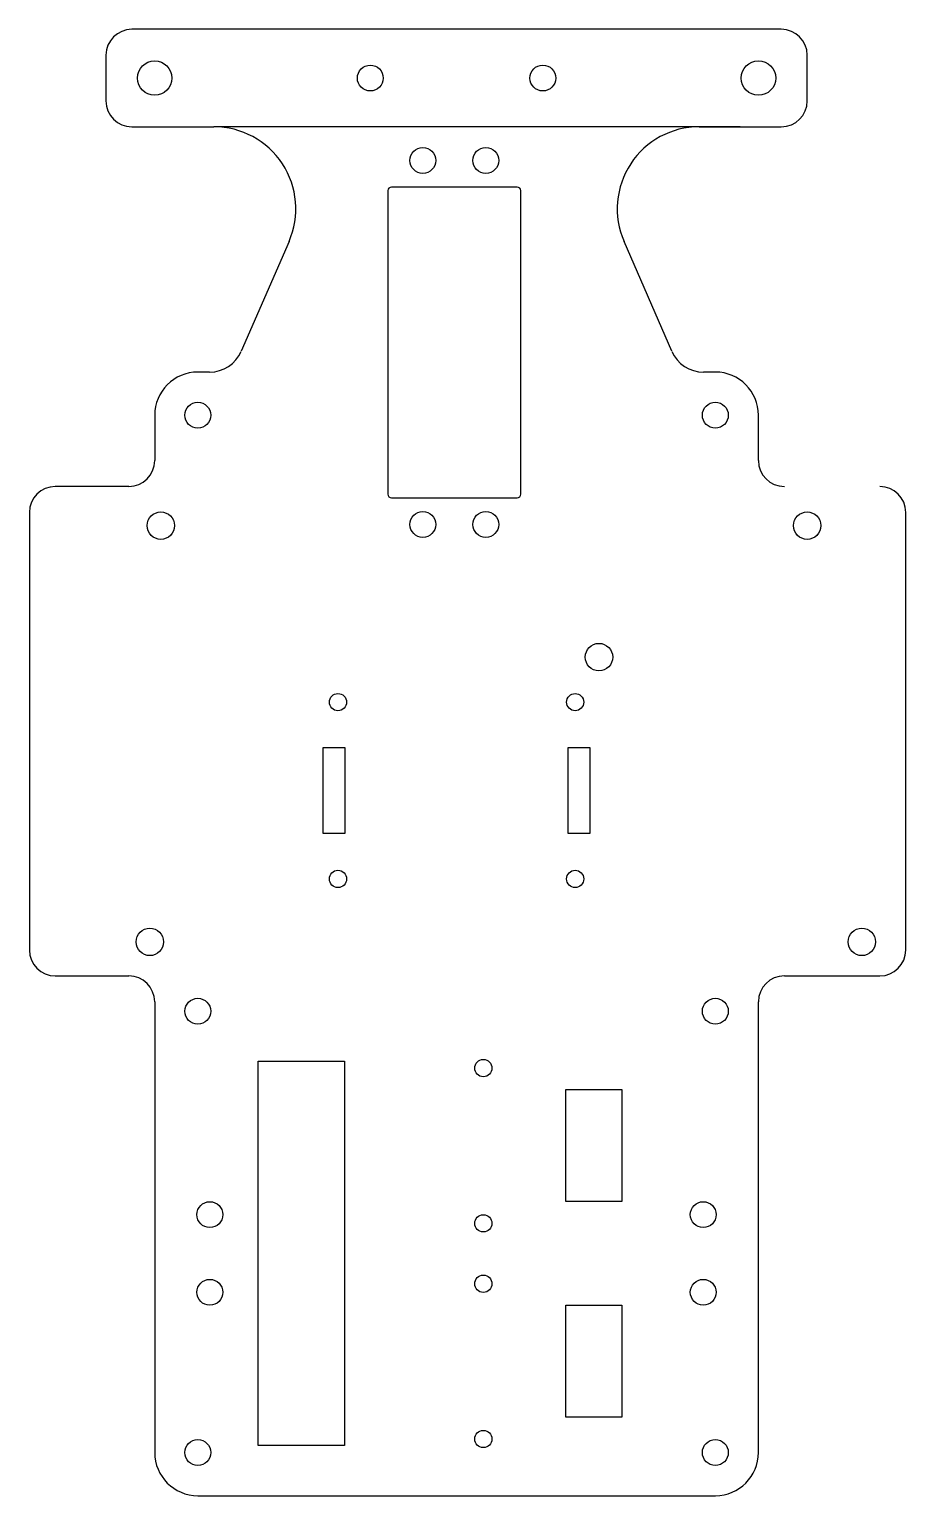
# Model space of a CAD drawing. Header units: millimetres. Extents: x -26 to 76, y -2 to 168.
import ezdxf

# ---------------------------------------------------------------- set-up
doc = ezdxf.new("R2010")
doc.units = ezdxf.units.MM
doc.layers.get('0').update_dxf_attribs({"linetype": 'CONTINUOUS'})

msp = doc.modelspace()

# ---------------------------------------------------------------- linework, layer by layer
for p, q in [((61.33, 168.16), (-13.97, 168.16)), ((-16.97, 165.16), (-16.97, 159.86)), ((64.33, 159.86), (64.33, 165.16)), ((-13.97, 156.86), (-4.46, 156.86)), ((56.57, 156.86), (-4.46, 156.86)), ((51.81, 156.86), (61.33, 156.86)), ((4.26, 143.58), (-1.28, 130.83)), ((48.63, 130.83), (43.1, 143.58)), ((-4.95, 128.42), (-6.32, 128.42)), ((53.68, 128.42), (52.3, 128.42)), ((-11.32, 123.42), (-11.32, 118.16)), ((58.68, 118.16), (58.68, 123.42)), ((-14.32, 115.16), (-22.85, 115.16)), ((-25.85, 112.16), (-25.85, 61.42)), ((75.75, 61.42), (75.75, 112.16)), ((-22.85, 58.42), (-14.32, 58.42)), ((61.68, 58.42), (72.75, 58.42)), ((-11.32, 55.42), (-11.32, 3.16)), ((58.68, 3.16), (58.68, 55.42)), ((-6.32, -1.84), (53.68, -1.84))]:
    msp.add_line(p, q)
msp.add_lwpolyline([(15.72, 114.26, 0.414214), (16.12, 113.86), (30.72, 113.86, 0.414214), (31.12, 114.26), (31.12, 149.46, 0.414214), (30.72, 149.86), (16.12, 149.86, 0.414214), (15.72, 149.46)], format="xyb", close=True)
for points in [[(10.73, 84.91), (10.73, 74.91), (8.23, 74.91), (8.23, 84.91)], [(39.12, 84.91), (39.12, 74.91), (36.62, 74.91), (36.62, 84.91)], [(0.68, 3.96), (0.68, 48.54), (10.68, 48.54), (10.68, 3.96)], [(42.83, 45.26), (42.83, 32.26), (36.33, 32.26), (36.33, 45.26)], [(42.83, 20.26), (42.83, 7.26), (36.33, 7.26), (36.33, 20.26)]]:
    msp.add_lwpolyline(points, close=True)
for centre, radius in [((-11.32, 162.51), 2), ((13.68, 162.51), 1.5), ((33.68, 162.51), 1.5), ((58.68, 162.51), 2), ((19.77, 152.96), 1.5), ((27.07, 152.96), 1.5), ((-6.32, 123.42), 1.5), ((53.68, 123.42), 1.5), ((-10.61, 110.62), 1.59), ((19.77, 110.76), 1.5), ((27.07, 110.76), 1.5), ((64.32, 110.62), 1.59), ((40.19, 95.38), 1.59), ((9.93, 90.16), 1), ((37.43, 90.16), 1), ((9.93, 69.66), 1), ((37.43, 69.66), 1), ((-11.88, 62.36), 1.59), ((70.67, 62.36), 1.59), ((-6.32, 54.32), 1.5), ((53.68, 54.32), 1.5), ((26.78, 47.73), 1), ((-4.92, 30.74), 1.5), ((26.78, 29.73), 1), ((52.28, 30.74), 1.5), ((-4.92, 21.74), 1.5), ((26.78, 22.73), 1), ((52.28, 21.74), 1.5), ((26.78, 4.73), 1), ((-6.32, 3.16), 1.5), ((53.68, 3.16), 1.5)]:
    msp.add_circle(centre, radius)
for centre, radius, start, end in [((-13.97, 165.16), 3, 90, 180), ((61.33, 165.16), 3, 0, 90), ((-13.97, 159.86), 3, 180, 270), ((61.33, 159.86), 3, -90, 0), ((-4.46, 147.36), 9.5, -23.4721, 90), ((51.81, 147.36), 9.5, 90, 203.4721), ((-4.95, 132.42), 4, 270, 336.5279), ((52.3, 132.42), 4, 203.4721, 270), ((-6.32, 123.42), 5, 90, 180), ((53.68, 123.42), 5, 0, 90), ((-14.32, 118.16), 3, -90, 0), ((61.68, 118.16), 3, 180, 270), ((-22.85, 112.16), 3, 90, 180), ((72.75, 112.16), 3, 0, 90), ((-22.85, 61.42), 3, 180, 270), ((72.75, 61.42), 3, -90, 0), ((-14.32, 55.42), 3, 0, 90), ((61.68, 55.42), 3, 90, 180), ((-6.32, 3.16), 5, 180, 270), ((53.68, 3.16), 5, 270, 360)]:
    msp.add_arc(centre, radius, start, end)

doc.saveas('drawing.dxf')
